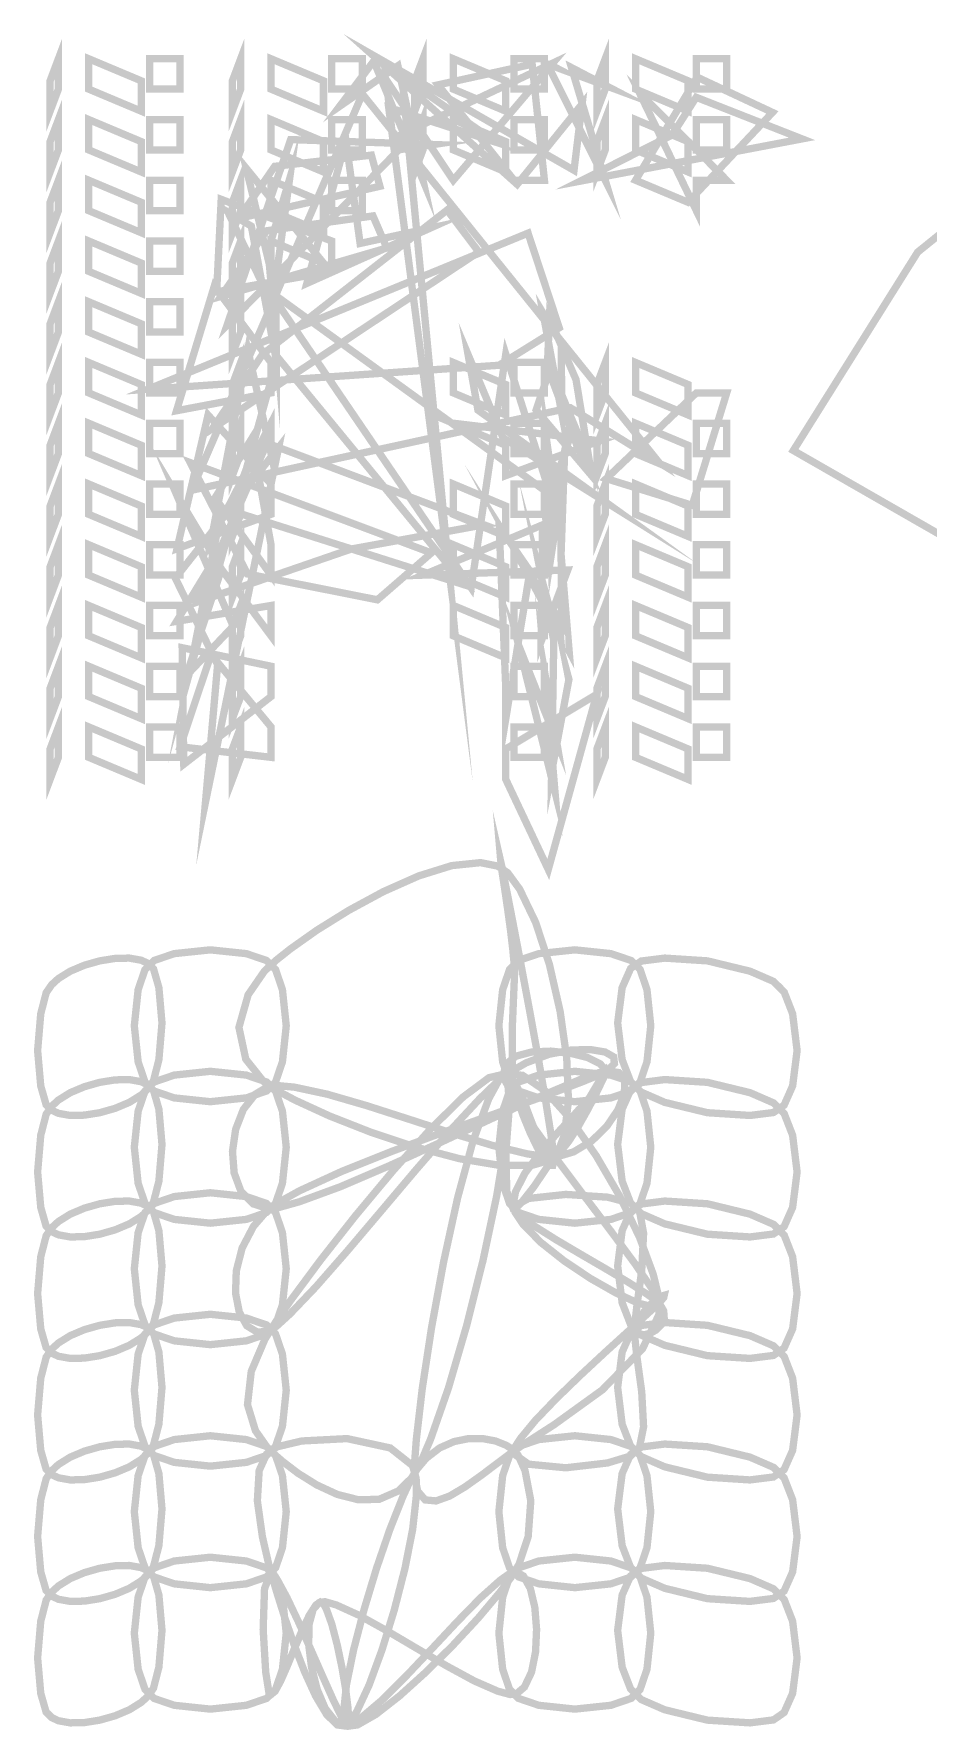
# Model space of a CAD drawing. Extents: x 0.5 to 10.7, y 0.3 to 10.6.
# Drawn here: x 0.595 to 2.285, y 5.655 to 8.861 of the extents above; entities that cross this region are included whole.
import ezdxf

# ---------------------------------------------------------------- set-up
doc = ezdxf.new("R2010")
doc.units = 0
doc.layers.get('0').update_dxf_attribs({"linetype": 'CONTINUOUS'})

msp = doc.modelspace()

# ---------------------------------------------------------------- linework, layer by layer
at = {"color": 0, "const_width": 0.013889}
for points in [[(0.625976, 8.77225), (0.641656, 8.81392), (0.641656, 8.75651), (0.625976, 8.71485), (0.625976, 8.77225)], [(0.970432, 8.77225), (0.986111, 8.81392), (0.986111, 8.75651), (0.970432, 8.71485), (0.970432, 8.77225)], [(1.63124, 8.72819), (1.616, 8.60308), (1.23416, 8.82194), (1.50863, 8.57656), (1.63124, 8.72819)], [(1.31489, 8.77225), (1.33057, 8.81392), (1.33057, 8.75651), (1.31489, 8.71485), (1.31489, 8.77225)], [(1.65929, 8.77225), (1.67503, 8.81392), (1.67503, 8.75651), (1.65929, 8.71485), (1.65929, 8.77225)], [(0.699001, 8.81392), (0.798178, 8.77225), (0.798178, 8.71485), (0.699001, 8.75651), (0.699001, 8.81392)], [(0.813911, 8.81392), (0.871257, 8.81392), (0.871257, 8.75651), (0.813911, 8.75651), (0.813911, 8.81392)], [(1.04346, 8.81392), (1.14263, 8.77225), (1.14263, 8.71485), (1.04346, 8.75651), (1.04346, 8.81392)], [(1.23763, 8.80946), (1.33057, 8.58431), (1.2832, 8.80057), (1.17307, 8.72401), (1.23763, 8.80946)], [(1.15831, 8.81392), (1.21571, 8.81392), (1.21571, 8.75651), (1.15831, 8.75651), (1.15831, 8.81392)], [(1.38791, 8.58431), (1.57596, 8.80572), (1.27349, 8.66276), (1.26123, 8.77403), (1.38791, 8.58431)], [(1.38791, 8.81392), (1.48708, 8.77225), (1.48708, 8.71485), (1.38791, 8.75651), (1.38791, 8.81392)], [(1.50276, 8.81392), (1.56011, 8.81392), (1.56011, 8.75651), (1.50276, 8.75651), (1.50276, 8.81392)], [(1.73236, 8.81392), (1.83154, 8.77225), (1.83154, 8.71485), (1.73236, 8.75651), (1.73236, 8.81392)], [(1.84722, 8.81392), (1.90457, 8.81392), (1.90457, 8.75651), (1.84722, 8.75651), (1.84722, 8.81392)], [(1.29085, 8.78043), (1.46918, 8.65597), (1.26584, 8.72179), (1.37972, 7.84614), (1.29085, 8.78043)], [(1.50276, 8.58431), (1.56011, 8.58431), (1.53694, 8.8036), (1.35905, 8.7646), (1.50276, 8.58431)], [(1.56554, 8.80404), (1.67503, 8.58431), (1.61128, 8.79719), (1.6779, 8.76237), (1.56554, 8.80404)], [(1.73236, 8.58431), (1.83154, 8.54264), (1.9911, 8.71251), (1.84864, 8.77919), (1.73236, 8.58431)], [(0.893337, 7.99832), (1.21609, 8.74724), (1.77681, 8.05057), (1.60906, 8.15429), (0.893337, 7.99832)], [(1.84722, 8.58431), (1.90457, 8.58431), (1.73942, 8.75017), (1.84722, 8.52681), (1.84722, 8.58431)], [(0.625976, 8.65733), (0.641656, 8.699), (0.641656, 8.64165), (0.625976, 8.59999), (0.625976, 8.65733)], [(0.970432, 8.65733), (0.986111, 8.699), (0.986111, 8.64165), (0.970432, 8.59999), (0.970432, 8.65733)], [(1.31489, 8.65733), (1.33057, 8.699), (1.33057, 8.64165), (1.31489, 8.59999), (1.31489, 8.65733)], [(2.04693, 8.66249), (1.84694, 8.7411), (1.80154, 8.66997), (1.62793, 8.58262), (2.04693, 8.66249)], [(1.65929, 8.65733), (1.67503, 8.699), (1.67503, 8.64165), (1.65929, 8.59999), (1.65929, 8.65733)], [(0.699001, 8.699), (0.798178, 8.65733), (0.798178, 8.59999), (0.699001, 8.64165), (0.699001, 8.699)], [(0.813911, 8.699), (0.871257, 8.699), (0.871257, 8.64165), (0.813911, 8.64165), (0.813911, 8.699)], [(1.04346, 8.699), (1.14263, 8.65733), (1.14263, 8.59999), (1.04346, 8.64165), (1.04346, 8.699)], [(1.185, 8.65901), (1.21181, 8.46485), (1.34418, 8.49376), (1.11111, 8.38932), (1.185, 8.65901)], [(1.15831, 8.699), (1.21571, 8.699), (1.21571, 8.64165), (1.15831, 8.64165), (1.15831, 8.699)], [(1.38791, 8.699), (1.48708, 8.65733), (1.48708, 8.59999), (1.38791, 8.64165), (1.38791, 8.699)], [(1.50276, 8.699), (1.56011, 8.699), (1.56011, 8.64165), (1.50276, 8.64165), (1.50276, 8.699)], [(1.73236, 8.699), (1.83154, 8.65733), (1.83154, 8.59999), (1.73236, 8.64165), (1.73236, 8.699)], [(1.84722, 8.699), (1.90457, 8.699), (1.90457, 8.64165), (1.84722, 8.64165), (1.84722, 8.699)], [(1.28499, 8.64182), (1.35053, 8.65181), (1.08057, 8.66114), (0.960394, 8.31044), (1.28499, 8.64182)], [(1.03803, 8.45156), (1.07845, 8.58626), (1.05306, 8.40072), (1.05317, 8.27696), (1.03803, 8.45156)], [(1.0504, 8.61057), (1.23307, 8.63178), (1.24919, 8.57292), (0.982476, 8.51221), (1.0504, 8.61057)], [(1.04346, 8.46946), (1.14263, 8.42779), (0.99669, 8.60667), (1.04346, 8.41211), (1.04346, 8.46946)], [(0.625976, 8.54264), (0.641656, 8.58431), (0.641656, 8.52681), (0.625976, 8.48514), (0.625976, 8.54264)], [(0.699001, 8.58431), (0.798178, 8.54264), (0.798178, 8.48514), (0.699001, 8.52681), (0.699001, 8.58431)], [(0.970432, 8.54264), (0.986111, 8.58431), (0.986111, 8.52681), (0.970432, 8.48514), (0.970432, 8.54264)], [(1.04346, 8.58431), (1.14263, 8.54264), (1.14263, 8.48514), (1.04346, 8.52681), (1.04346, 8.58431)], [(0.813911, 8.58431), (0.871257, 8.58431), (0.871257, 8.52681), (0.813911, 8.52681), (0.813911, 8.58431)], [(1.15831, 8.58431), (1.21571, 8.58431), (1.21571, 8.52681), (1.15831, 8.52681), (1.15831, 8.58431)], [(1.02734, 8.25515), (1.37625, 8.52794), (1.43608, 8.44874), (0.933214, 8.1154), (1.02734, 8.25515)], [(1.15831, 8.46946), (0.949328, 8.54818), (0.940701, 8.37332), (1.15831, 8.41211), (1.15831, 8.46946)], [(1.04346, 8.3546), (0.962076, 8.52403), (1.00624, 8.4975), (1.04346, 8.29719), (1.04346, 8.3546)], [(2.2654, 8.44835), (2.37403, 8.53624), (2.35585, 7.88683), (2.03054, 8.07346), (2.2654, 8.44835)], [(0.625976, 8.42779), (0.641656, 8.46946), (0.641656, 8.41211), (0.625976, 8.37044), (0.625976, 8.42779)], [(1.03499, 8.48876), (1.23611, 8.51682), (1.26237, 8.45628), (0.948731, 8.36475), (1.03499, 8.48876)], [(0.970432, 8.42779), (0.986111, 8.46946), (0.986111, 8.41211), (0.970432, 8.37044), (0.970432, 8.42779)], [(0.699001, 8.46946), (0.798178, 8.42779), (0.798178, 8.37044), (0.699001, 8.41211), (0.699001, 8.46946)], [(1.52919, 8.48432), (0.81071, 8.18918), (1.47428, 8.2346), (1.58806, 8.30539), (1.52919, 8.48432)], [(0.813911, 8.46946), (0.871257, 8.46946), (0.871257, 8.41211), (0.813911, 8.41211), (0.813911, 8.46946)], [(1.03961, 8.37543), (1.57124, 7.99013), (1.48708, 8.25553), (1.42165, 7.81392), (1.03961, 8.37543)], [(0.625976, 8.31293), (0.641656, 8.3546), (0.641656, 8.29719), (0.625976, 8.25553), (0.625976, 8.31293)], [(1.04346, 8.23986), (0.936253, 8.38417), (0.864854, 8.1486), (1.04346, 8.18235), (1.04346, 8.23986)], [(0.970432, 8.31293), (0.986111, 8.3546), (0.986111, 8.29719), (0.970432, 8.25553), (0.970432, 8.31293)], [(1.55751, 8.33317), (1.60818, 8.24821), (1.59224, 8.27556), (1.5925, 8.14556), (1.55751, 8.33317)], [(0.699001, 8.3546), (0.798178, 8.31293), (0.798178, 8.25553), (0.699001, 8.29719), (0.699001, 8.3546)], [(0.813911, 8.3546), (0.871257, 8.3546), (0.871257, 8.29719), (0.813911, 8.29719), (0.813911, 8.3546)], [(1.56614, 8.24306), (1.56961, 8.32363), (1.61985, 8.20725), (1.64512, 8.05251), (1.56614, 8.24306)], [(1.43446, 8.14985), (1.41585, 8.25472), (1.48167, 8.09776), (1.67279, 7.97808), (1.43446, 8.14985)], [(0.625976, 8.19819), (0.641656, 8.23986), (0.641656, 8.18235), (0.625976, 8.14068), (0.625976, 8.19819)], [(1.04346, 8.125), (0.930393, 7.90403), (0.999457, 8.26389), (1.04346, 8.06765), (1.04346, 8.125)], [(0.970432, 8.19819), (0.986111, 8.23986), (0.986111, 8.18235), (0.970432, 8.14068), (0.970432, 8.19819)], [(1.65929, 8.19819), (1.67503, 8.23986), (1.67503, 8.18235), (1.65929, 8.14068), (1.65929, 8.19819)], [(0.699001, 8.23986), (0.798178, 8.19819), (0.798178, 8.14068), (0.699001, 8.18235), (0.699001, 8.23986)], [(0.813911, 8.23986), (0.871257, 8.23986), (0.871257, 8.18235), (0.813911, 8.18235), (0.813911, 8.23986)], [(0.950683, 7.96511), (1.40929, 7.81944), (1.05572, 8.24983), (0.889432, 7.65349), (0.950683, 7.96511)], [(1.38791, 8.23986), (1.48708, 8.19819), (1.48708, 8.14068), (1.38791, 8.18235), (1.38791, 8.23986)], [(1.50276, 8.23986), (1.56011, 8.23986), (1.56011, 8.18235), (1.50276, 8.18235), (1.50276, 8.23986)], [(1.54443, 8.15013), (1.5689, 8.22222), (1.62765, 8.06694), (1.64219, 8.03444), (1.54443, 8.15013)], [(1.73236, 8.23986), (1.83154, 8.19819), (1.83154, 8.14068), (1.73236, 8.18235), (1.73236, 8.23986)], [(1.56456, 8.09011), (1.57264, 7.87392), (1.59694, 8.03153), (1.59224, 7.89665), (1.56456, 8.09011)], [(1.67692, 8.02029), (1.83946, 7.96983), (1.90457, 8.18235), (1.84722, 8.18235), (1.67692, 8.02029)], [(0.625976, 8.08333), (0.641656, 8.125), (0.641656, 8.06765), (0.625976, 8.02599), (0.625976, 8.08333)], [(1.04346, 8.01014), (0.924425, 8.14057), (0.865831, 7.88781), (1.04346, 7.95281), (1.04346, 8.01014)], [(0.970432, 8.08333), (0.986111, 8.125), (0.986111, 8.06765), (0.970432, 8.02599), (0.970432, 8.08333)], [(1.56108, 7.95486), (1.60656, 8.09358), (1.60525, 8.10861), (1.56749, 7.91043), (1.56108, 7.95486)], [(1.65929, 8.08333), (1.67503, 8.125), (1.67503, 8.06765), (1.65929, 8.02599), (1.65929, 8.08333)], [(0.699001, 8.125), (0.798178, 8.08333), (0.798178, 8.02599), (0.699001, 8.06765), (0.699001, 8.125)], [(0.813911, 8.125), (0.871257, 8.125), (0.871257, 8.06765), (0.813911, 8.06765), (0.813911, 8.125)], [(1.04346, 7.8954), (1.00711, 8.09614), (0.937663, 7.98389), (1.04346, 7.83789), (1.04346, 7.8954)], [(1.38791, 8.125), (1.48708, 8.08333), (1.48708, 8.02599), (1.66471, 8.09179), (1.38791, 8.125)], [(1.50276, 8.125), (1.56011, 8.125), (1.56011, 8.06765), (1.50276, 8.06765), (1.50276, 8.125)], [(1.73236, 8.125), (1.83154, 8.08333), (1.83154, 8.02599), (1.73236, 8.06765), (1.73236, 8.125)], [(1.84722, 8.125), (1.90457, 8.125), (1.90457, 8.06765), (1.84722, 8.06765), (1.84722, 8.125)], [(0.949869, 7.84928), (0.865018, 7.99001), (0.971951, 7.74138), (0.883356, 7.64763), (0.949869, 7.84928)], [(0.919596, 7.4089), (1.05778, 8.07915), (0.862631, 7.83225), (0.942492, 7.66835), (0.919596, 7.4089)], [(0.902778, 7.78651), (1.19499, 7.88721), (1.44586, 7.93306), (1.03597, 8.08735), (0.902778, 7.78651)], [(0.625976, 7.96847), (0.641656, 8.01014), (0.641656, 7.95281), (0.625976, 7.91114), (0.625976, 7.96847)], [(0.890679, 8.05067), (1.34652, 7.87989), (1.24447, 7.79124), (0.998915, 7.84011), (0.890679, 8.05067)], [(0.970432, 7.96847), (0.986111, 8.01014), (0.986111, 7.95281), (0.970432, 7.91114), (0.970432, 7.96847)], [(1.5925, 7.7461), (1.59169, 7.87543), (1.60682, 7.6939), (1.50444, 7.88444), (1.5925, 7.7461)], [(1.65929, 7.96847), (1.67503, 8.01014), (1.67503, 7.95281), (1.65929, 7.91114), (1.65929, 7.96847)], [(0.699001, 8.01014), (0.798178, 7.96847), (0.798178, 7.91114), (0.699001, 7.95281), (0.699001, 8.01014)], [(0.813911, 8.01014), (0.871257, 8.01014), (0.871257, 7.95281), (0.813911, 7.95281), (0.813911, 8.01014)], [(1.38791, 8.01014), (1.48708, 7.96847), (1.48708, 7.91114), (1.38791, 7.95281), (1.38791, 8.01014)], [(1.50276, 8.01014), (1.56011, 8.01014), (1.56011, 7.95281), (1.50276, 7.95281), (1.50276, 8.01014)], [(1.57781, 7.71376), (1.55539, 7.82889), (1.60639, 7.64085), (1.57374, 7.4661), (1.57781, 7.71376)], [(1.73236, 8.01014), (1.83154, 7.96847), (1.83154, 7.91114), (1.73236, 7.95281), (1.73236, 8.01014)], [(1.84722, 8.01014), (1.90457, 8.01014), (1.90457, 7.95281), (1.84722, 7.95281), (1.84722, 8.01014)], [(1.47461, 7.92974), (1.48708, 7.62403), (1.48708, 7.56668), (1.53276, 7.84543), (1.47461, 7.92974)], [(0.625976, 7.85374), (0.641656, 7.8954), (0.641656, 7.83789), (0.625976, 7.79622), (0.625976, 7.85374)], [(0.970432, 7.85374), (0.986111, 7.8954), (0.986111, 7.83789), (0.970432, 7.79622), (0.970432, 7.85374)], [(1.55387, 7.71235), (1.60417, 7.84765), (1.33057, 7.83789), (1.55664, 7.93294), (1.55387, 7.71235)], [(1.65929, 7.85374), (1.67503, 7.8954), (1.67503, 7.83789), (1.65929, 7.79622), (1.65929, 7.85374)], [(0.699001, 7.8954), (0.798178, 7.85374), (0.798178, 7.79622), (0.699001, 7.83789), (0.699001, 7.8954)], [(0.813911, 7.8954), (0.871257, 7.8954), (0.871257, 7.83789), (0.813911, 7.83789), (0.813911, 7.8954)], [(1.38791, 7.8954), (1.48708, 7.85374), (1.48708, 7.79622), (1.38791, 7.83789), (1.38791, 7.8954)], [(1.50276, 7.8954), (1.56011, 7.8954), (1.56011, 7.83789), (1.50276, 7.83789), (1.50276, 7.8954)], [(1.73236, 7.8954), (1.83154, 7.85374), (1.83154, 7.79622), (1.73236, 7.83789), (1.73236, 7.8954)], [(1.84722, 7.8954), (1.90457, 7.8954), (1.90457, 7.83789), (1.84722, 7.83789), (1.84722, 7.8954)], [(1.04346, 7.78054), (0.865018, 7.75054), (0.936253, 7.86735), (1.04346, 7.72319), (1.04346, 7.78054)], [(0.625976, 7.73887), (0.641656, 7.78054), (0.641656, 7.72319), (0.625976, 7.68153), (0.625976, 7.73887)], [(0.699001, 7.78054), (0.798178, 7.73887), (0.798178, 7.68153), (0.699001, 7.72319), (0.699001, 7.78054)], [(0.970432, 7.73887), (0.986111, 7.78054), (0.986111, 7.72319), (0.970432, 7.68153), (0.970432, 7.73887)], [(1.38791, 7.78054), (1.48708, 7.73887), (1.48708, 7.68153), (1.38791, 7.72319), (1.38791, 7.78054)], [(1.51124, 7.70568), (1.58003, 7.4286), (1.56168, 7.64763), (1.5829, 7.52447), (1.51124, 7.70568)], [(1.65929, 7.73887), (1.67503, 7.78054), (1.67503, 7.72319), (1.65929, 7.68153), (1.65929, 7.73887)], [(1.73236, 7.78054), (1.83154, 7.73887), (1.83154, 7.68153), (1.73236, 7.72319), (1.73236, 7.78054)], [(0.813911, 7.78054), (0.871257, 7.78054), (0.871257, 7.72319), (0.813911, 7.72319), (0.813911, 7.78054)], [(1.50276, 7.78054), (1.56011, 7.78054), (1.56011, 7.72319), (1.50276, 7.72319), (1.50276, 7.78054)], [(1.84722, 7.78054), (1.90457, 7.78054), (1.90457, 7.72319), (1.84722, 7.72319), (1.84722, 7.78054)], [(0.625976, 7.62403), (0.641656, 7.66569), (0.641656, 7.60835), (0.625976, 7.56668), (0.625976, 7.62403)], [(1.04346, 7.551), (0.930012, 7.68804), (0.871799, 7.51346), (1.04346, 7.49349), (1.04346, 7.551)], [(1.04346, 7.66569), (0.875543, 7.70068), (0.878635, 7.48042), (1.04346, 7.60835), (1.04346, 7.66569)], [(0.970432, 7.62403), (0.986111, 7.66569), (0.986111, 7.60835), (0.970432, 7.56668), (0.970432, 7.62403)], [(1.65929, 7.62403), (1.67503, 7.66569), (1.67503, 7.60835), (1.65929, 7.56668), (1.65929, 7.62403)], [(0.699001, 7.66569), (0.798178, 7.62403), (0.798178, 7.56668), (0.699001, 7.60835), (0.699001, 7.66569)], [(0.813911, 7.66569), (0.871257, 7.66569), (0.871257, 7.60835), (0.813911, 7.60835), (0.813911, 7.66569)], [(1.50276, 7.66569), (1.56011, 7.66569), (1.56011, 7.60835), (1.50276, 7.60835), (1.50276, 7.66569)], [(1.73236, 7.66569), (1.83154, 7.62403), (1.83154, 7.56668), (1.73236, 7.60835), (1.73236, 7.66569)], [(1.84722, 7.66569), (1.90457, 7.66569), (1.90457, 7.60835), (1.84722, 7.60835), (1.84722, 7.66569)], [(1.6589, 7.61253), (1.48708, 7.50933), (1.48708, 7.45182), (1.56739, 7.28153), (1.6589, 7.61253)], [(0.625976, 7.50933), (0.641656, 7.551), (0.641656, 7.49349), (0.625976, 7.45182), (0.625976, 7.50933)], [(0.970432, 7.50933), (0.986111, 7.551), (0.986111, 7.49349), (0.970432, 7.45182), (0.970432, 7.50933)], [(1.65929, 7.50933), (1.67503, 7.551), (1.67503, 7.49349), (1.65929, 7.45182), (1.65929, 7.50933)], [(0.699001, 7.551), (0.798178, 7.50933), (0.798178, 7.45182), (0.699001, 7.49349), (0.699001, 7.551)], [(0.813911, 7.551), (0.871257, 7.551), (0.871257, 7.49349), (0.813911, 7.49349), (0.813911, 7.551)], [(1.50276, 7.551), (1.56011, 7.551), (1.56011, 7.49349), (1.50276, 7.49349), (1.50276, 7.551)], [(1.73236, 7.551), (1.83154, 7.50933), (1.83154, 7.45182), (1.73236, 7.49349), (1.73236, 7.551)], [(1.84722, 7.551), (1.90457, 7.551), (1.90457, 7.49349), (1.84722, 7.49349), (1.84722, 7.551)], [(1.50276, 7.10097), (1.50364, 7.08388), (1.4994, 6.98313), (1.49963, 6.88639), (1.50276, 6.87125), (1.50407, 6.86475), (1.50971, 6.84549), (1.52024, 6.81554), (1.53282, 6.78483), (1.54617, 6.75683), (1.55871, 6.73481), (1.56901, 6.72222), (1.57574, 6.72244), (1.57758, 6.73481), (1.57736, 6.73888), (1.57682, 6.74908), (1.57264, 6.7794), (1.56244, 6.84418), (1.54844, 6.92492), (1.53233, 7.01351), (1.51579, 7.10172), (1.50054, 7.18138), (1.48828, 7.24425), (1.48264, 7.27263), (1.48068, 7.28207), (1.48004, 7.28515), (1.47792, 7.29443), (1.4784, 7.28885), (1.48128, 7.26932), (1.48574, 7.23981), (1.49094, 7.20426), (1.49604, 7.16667), (1.50028, 7.13092), (1.50239, 7.10846), (1.50276, 7.10097)], [(1.48068, 7.28207), (1.49067, 7.27533), (1.51335, 7.24425), (1.54357, 7.18138), (1.56961, 7.10172), (1.58974, 7.01351), (1.60226, 6.92492), (1.60553, 6.84418), (1.59776, 6.7794), (1.58512, 6.74621), (1.57736, 6.73888), (1.56993, 6.73193), (1.53711, 6.72244), (1.47569, 6.72222), (1.39985, 6.73481), (1.31641, 6.75683), (1.23226, 6.78483), (1.15413, 6.81554), (1.08892, 6.84549), (1.0542, 6.86399), (1.04346, 6.87125), (1.02924, 6.88092), (0.995714, 6.92301), (0.982801, 6.98313), (1.00022, 7.04471), (1.03071, 7.08897), (1.04346, 7.10097), (1.05198, 7.109), (1.07948, 7.13092), (1.12999, 7.16667), (1.19038, 7.20426), (1.25608, 7.23981), (1.32248, 7.26932), (1.38509, 7.28885), (1.43935, 7.29443), (1.47217, 7.28787), (1.48068, 7.28207)], [(0.813911, 7.10097), (0.821451, 7.09343), (0.831543, 7.05821), (0.837403, 6.99132), (0.831543, 6.92188), (0.821235, 6.88189), (0.813911, 6.87125), (0.81071, 6.86675), (0.798068, 6.85525), (0.775662, 6.84131), (0.748861, 6.83003), (0.719835, 6.82178), (0.690864, 6.81717), (0.664063, 6.81657), (0.64171, 6.82058), (0.629069, 6.8265), (0.625976, 6.82958), (0.618381, 6.83713), (0.60829, 6.8724), (0.602376, 6.93924), (0.60829, 7.00874), (0.618599, 7.04872), (0.625976, 7.05931), (0.629124, 7.06386), (0.64171, 7.07536), (0.664063, 7.08925), (0.690864, 7.10058), (0.719835, 7.10878), (0.748861, 7.11344), (0.775662, 7.11399), (0.798068, 7.11003), (0.810764, 7.10411), (0.813911, 7.10097)], [(1.04346, 7.10097), (1.05198, 7.0925), (1.065, 7.05431), (1.07221, 6.98611), (1.065, 6.91797), (1.05198, 6.87978), (1.04346, 6.87125), (1.03494, 6.86279), (0.996853, 6.84978), (0.928711, 6.84261), (0.860514, 6.84978), (0.822428, 6.86279), (0.813911, 6.87125), (0.805339, 6.87978), (0.792318, 6.91797), (0.785101, 6.98611), (0.792318, 7.05431), (0.805339, 7.09244), (0.813911, 7.10097), (0.822428, 7.10949), (0.860514, 7.12244), (0.928711, 7.12961), (0.996853, 7.12244), (1.03494, 7.10949), (1.04346, 7.10097)], [(1.73236, 7.10097), (1.74089, 7.09244), (1.7539, 7.05431), (1.76107, 6.98611), (1.7539, 6.91797), (1.74089, 6.87983), (1.73236, 6.87125), (1.72385, 6.86279), (1.68576, 6.84978), (1.61763, 6.84261), (1.54943, 6.84978), (1.51129, 6.86279), (1.50276, 6.87125), (1.49419, 6.87983), (1.48118, 6.91797), (1.47401, 6.98611), (1.48118, 7.05431), (1.49419, 7.09244), (1.50276, 7.10097), (1.51129, 7.10949), (1.54943, 7.12244), (1.61763, 7.12961), (1.68576, 7.12244), (1.72385, 7.10949), (1.73236, 7.10097)], [(2.00375, 7.05931), (2.01318, 7.04981), (2.02914, 7.00874), (2.0376, 6.93924), (2.02914, 6.8724), (2.01303, 6.83604), (2.00375, 6.82958), (1.99289, 6.8221), (1.94857, 6.81657), (1.86806, 6.82178), (1.78749, 6.84131), (1.743, 6.86068), (1.73236, 6.87125), (1.72287, 6.88081), (1.70697, 6.92188), (1.69851, 6.99132), (1.70697, 7.05821), (1.7231, 7.09457), (1.73236, 7.10097), (1.74322, 7.10846), (1.78749, 7.11399), (1.86806, 7.10878), (1.94857, 7.08925), (1.99306, 7.06993), (2.00375, 7.05931)], [(1.67513, 6.89958), (1.67996, 6.90235), (1.69233, 6.9145), (1.69108, 6.92719), (1.67475, 6.93647), (1.64671, 6.94119), (1.61029, 6.94021), (1.56885, 6.93224), (1.52572, 6.91613), (1.49387, 6.89806), (1.48432, 6.89068), (1.472, 6.88118), (1.43815, 6.84853), (1.3814, 6.78749), (1.31798, 6.71451), (1.25201, 6.63644), (1.1875, 6.56033), (1.12853, 6.49294), (1.07916, 6.44125), (1.05333, 6.41769), (1.04346, 6.41211), (1.03803, 6.40907), (1.01801, 6.40674), (0.997613, 6.41906), (0.983399, 6.4451), (0.9764, 6.48085), (0.97781, 6.5224), (0.988715, 6.56569), (1.0102, 6.60678), (1.03402, 6.63439), (1.04346, 6.64165), (1.05593, 6.65132), (1.09782, 6.67443), (1.17622, 6.71044), (1.27018, 6.7481), (1.3712, 6.7856), (1.47071, 6.82124), (1.56022, 6.85325), (1.63118, 6.87999), (1.66465, 6.89372), (1.67513, 6.89958)], [(1.50276, 6.64165), (1.50461, 6.63357), (1.51942, 6.61128), (1.55296, 6.57688), (1.59744, 6.54167), (1.64686, 6.50863), (1.69536, 6.48101), (1.73703, 6.46192), (1.7659, 6.45437), (1.77621, 6.45996), (1.7761, 6.46153), (1.77556, 6.46858), (1.76335, 6.48893), (1.73156, 6.53586), (1.6869, 6.59636), (1.63542, 6.66433), (1.58322, 6.73378), (1.53663, 6.79867), (1.50157, 6.85303), (1.4866, 6.88081), (1.48432, 6.89068), (1.48307, 6.896), (1.48753, 6.91379), (1.50657, 6.92876), (1.53646, 6.93658), (1.57226, 6.93815), (1.60894, 6.93431), (1.64165, 6.926), (1.66536, 6.91417), (1.67486, 6.90338), (1.67513, 6.89958), (1.67546, 6.89475), (1.66786, 6.87961), (1.64708, 6.85211), (1.61746, 6.81907), (1.58376, 6.7825), (1.55067, 6.74447), (1.523, 6.70697), (1.50543, 6.67204), (1.50114, 6.64876), (1.50276, 6.64165)], [(1.04346, 6.87125), (1.05198, 6.86279), (1.065, 6.82471), (1.07221, 6.75657), (1.065, 6.68837), (1.05198, 6.65022), (1.04346, 6.64165), (1.03494, 6.63314), (0.996853, 6.62011), (0.928711, 6.61296), (0.860514, 6.62011), (0.822428, 6.63314), (0.813911, 6.64165), (0.805339, 6.65022), (0.792318, 6.68837), (0.785101, 6.75657), (0.792318, 6.82471), (0.805393, 6.86279), (0.813911, 6.87125), (0.822428, 6.87978), (0.860514, 6.89285), (0.928711, 6.90001), (0.996853, 6.89285), (1.03494, 6.87983), (1.04346, 6.87125)], [(1.57736, 6.73888), (1.58692, 6.73931), (1.6154, 6.74783), (1.64953, 6.76828), (1.678, 6.79611), (1.69906, 6.82715), (1.71104, 6.85715), (1.71218, 6.882), (1.70079, 6.89757), (1.68121, 6.90072), (1.67513, 6.89958), (1.66271, 6.89735), (1.62674, 6.88411), (1.55365, 6.85319), (1.46386, 6.81218), (1.3654, 6.76639), (1.26611, 6.72114), (1.17405, 6.68169), (1.09717, 6.65349), (1.05697, 6.64225), (1.04346, 6.64165), (1.03505, 6.64133), (1.00955, 6.64953), (0.986546, 6.67329), (0.973742, 6.70801), (0.970649, 6.74864), (0.976617, 6.79031), (0.991157, 6.82796), (1.01362, 6.85661), (1.03559, 6.86985), (1.04346, 6.87125), (1.05404, 6.87321), (1.08762, 6.87007), (1.14963, 6.85678), (1.22374, 6.83529), (1.30431, 6.8094), (1.38558, 6.78299), (1.46203, 6.75988), (1.52783, 6.74393), (1.56506, 6.73833), (1.57736, 6.73888)], [(1.48432, 6.89068), (1.4904, 6.8846), (1.493, 6.85032), (1.48725, 6.77106), (1.46994, 6.66465), (1.44412, 6.54303), (1.41271, 6.41797), (1.37869, 6.30132), (1.34511, 6.20497), (1.32416, 6.15565), (1.31489, 6.14068), (1.30892, 6.13113), (1.28396, 6.10678), (1.24783, 6.09104), (1.2086, 6.09011), (1.16857, 6.10032), (1.12983, 6.11822), (1.09462, 6.14019), (1.0651, 6.16276), (1.04861, 6.17725), (1.04346, 6.18235), (1.03499, 6.19086), (1.01405, 6.22076), (0.998969, 6.26997), (1.00608, 6.33279), (1.03196, 6.39367), (1.04346, 6.41211), (1.05241, 6.42654), (1.08165, 6.46847), (1.13699, 6.54308), (1.20334, 6.62739), (1.27452, 6.71268), (1.34435, 6.79031), (1.40668, 6.85161), (1.4554, 6.88797), (1.48107, 6.89399), (1.48432, 6.89068)], [(1.7761, 6.46153), (1.77664, 6.44032), (1.7455, 6.37565), (1.66943, 6.29775), (1.57835, 6.23199), (1.52126, 6.19526), (1.50276, 6.18235), (1.49511, 6.17708), (1.47271, 6.16038), (1.44135, 6.13672), (1.41026, 6.11458), (1.38108, 6.09722), (1.35536, 6.08794), (1.33469, 6.0899), (1.32064, 6.10639), (1.3151, 6.13211), (1.31489, 6.14068), (1.31445, 6.15663), (1.31809, 6.20464), (1.32921, 6.30018), (1.34684, 6.41581), (1.36963, 6.53993), (1.39611, 6.66103), (1.42497, 6.76758), (1.45481, 6.84799), (1.47433, 6.88379), (1.48432, 6.89068), (1.49029, 6.89486), (1.51878, 6.89247), (1.5619, 6.86285), (1.60965, 6.80957), (1.65787, 6.74046), (1.70269, 6.66336), (1.74001, 6.58594), (1.76579, 6.51611), (1.77572, 6.47526), (1.7761, 6.46153)], [(1.73236, 6.87125), (1.74089, 6.86279), (1.7539, 6.82471), (1.76107, 6.75657), (1.7539, 6.68837), (1.74089, 6.65022), (1.73236, 6.64165), (1.72385, 6.63314), (1.68576, 6.62011), (1.61763, 6.61296), (1.54943, 6.62011), (1.51129, 6.63314), (1.50276, 6.64165), (1.49419, 6.65022), (1.48118, 6.68837), (1.47401, 6.75657), (1.48118, 6.82471), (1.49425, 6.86279), (1.50276, 6.87125), (1.51129, 6.87978), (1.54943, 6.89285), (1.61763, 6.90001), (1.68576, 6.89285), (1.72385, 6.87983), (1.73236, 6.87125)], [(1.50276, 6.87125), (1.49963, 6.86724), (1.49343, 6.82796), (1.48731, 6.74864), (1.48887, 6.67329), (1.50065, 6.64133), (1.50276, 6.64165), (1.50689, 6.64236), (1.5179, 6.65349), (1.54004, 6.68169), (1.56668, 6.72114), (1.59506, 6.76639), (1.62272, 6.81218), (1.64697, 6.85319), (1.66531, 6.88411), (1.67236, 6.896), (1.67513, 6.89958), (1.67513, 6.89958), (1.67567, 6.89757), (1.66917, 6.882), (1.65728, 6.85715), (1.64171, 6.82715), (1.62418, 6.79611), (1.6065, 6.76828), (1.59033, 6.74783), (1.58083, 6.73947), (1.57736, 6.73888), (1.57487, 6.7385), (1.5664, 6.74393), (1.55533, 6.75988), (1.54438, 6.78299), (1.53396, 6.8094), (1.52425, 6.83529), (1.51563, 6.85678), (1.50836, 6.87007), (1.5031, 6.87175), (1.50276, 6.87125)], [(0.813911, 6.87125), (0.821451, 6.86376), (0.831543, 6.82861), (0.837403, 6.76178), (0.831543, 6.69228), (0.821235, 6.65229), (0.813911, 6.64165), (0.81071, 6.6371), (0.798068, 6.6256), (0.775662, 6.61165), (0.748861, 6.60037), (0.719835, 6.59212), (0.690864, 6.58751), (0.664063, 6.58692), (0.64171, 6.59093), (0.629015, 6.5969), (0.625976, 6.59999), (0.618381, 6.60758), (0.60829, 6.64279), (0.602376, 6.70969), (0.60829, 6.77914), (0.618599, 6.81907), (0.625976, 6.82958), (0.629124, 6.83415), (0.64171, 6.84571), (0.664063, 6.85965), (0.690864, 6.87093), (0.719835, 6.87918), (0.748861, 6.88379), (0.775662, 6.88439), (0.798068, 6.88037), (0.810764, 6.8744), (0.813911, 6.87125)], [(2.00375, 6.82958), (2.01318, 6.82015), (2.02914, 6.77914), (2.0376, 6.70969), (2.02914, 6.64279), (2.01303, 6.60644), (2.00375, 6.59999), (1.99289, 6.5925), (1.94857, 6.58692), (1.86806, 6.59212), (1.78749, 6.61165), (1.743, 6.63103), (1.73236, 6.64165), (1.72287, 6.65121), (1.70697, 6.69228), (1.69851, 6.76178), (1.70697, 6.82861), (1.7231, 6.86486), (1.73236, 6.87125), (1.74317, 6.87879), (1.78749, 6.88439), (1.86806, 6.87918), (1.94857, 6.85965), (1.99306, 6.84028), (2.00375, 6.82958)], [(1.04346, 6.64165), (1.05198, 6.63319), (1.065, 6.59506), (1.07221, 6.52686), (1.065, 6.45871), (1.05198, 6.42063), (1.04346, 6.41211), (1.03494, 6.4036), (0.996853, 6.39057), (0.928711, 6.38336), (0.860514, 6.39057), (0.822374, 6.4036), (0.813911, 6.41211), (0.805339, 6.42063), (0.792318, 6.45871), (0.785101, 6.52686), (0.792318, 6.59506), (0.805393, 6.63319), (0.813911, 6.64165), (0.822374, 6.65018), (0.860514, 6.66325), (0.928711, 6.67046), (0.996853, 6.66325), (1.03494, 6.65022), (1.04346, 6.64165)], [(1.73236, 6.64165), (1.74024, 6.63379), (1.7475, 6.59386), (1.74397, 6.52376), (1.73469, 6.45524), (1.73053, 6.4196), (1.73236, 6.41211), (1.73292, 6.40994), (1.7379, 6.40408), (1.74767, 6.40186), (1.75956, 6.40451), (1.77138, 6.41129), (1.78103, 6.42122), (1.78646, 6.43349), (1.78549, 6.44726), (1.77903, 6.45861), (1.7761, 6.46153), (1.77111, 6.46653), (1.75364, 6.47906), (1.71821, 6.50163), (1.67464, 6.52746), (1.62776, 6.55474), (1.58231, 6.5816), (1.54313, 6.60628), (1.51497, 6.6269), (1.50375, 6.63747), (1.50276, 6.64165), (1.50211, 6.64437), (1.53022, 6.65972), (1.60053, 6.66732), (1.67936, 6.66211), (1.72319, 6.65088), (1.73236, 6.64165)], [(0.813911, 6.64165), (0.821451, 6.63411), (0.831543, 6.59896), (0.837403, 6.53207), (0.831543, 6.46262), (0.821235, 6.42269), (0.813911, 6.41211), (0.81071, 6.40756), (0.798068, 6.39606), (0.775662, 6.38211), (0.748861, 6.37076), (0.719835, 6.36253), (0.690864, 6.35792), (0.664063, 6.35736), (0.64171, 6.36139), (0.629015, 6.36735), (0.625976, 6.37044), (0.618381, 6.37799), (0.60829, 6.41314), (0.602376, 6.47999), (0.60829, 6.54949), (0.618599, 6.58942), (0.625976, 6.59999), (0.629124, 6.60454), (0.64171, 6.6161), (0.664063, 6.63004), (0.690864, 6.64139), (0.719835, 6.64963), (0.748861, 6.65424), (0.775662, 6.65479), (0.798068, 6.65076), (0.810764, 6.64481), (0.813911, 6.64165)], [(2.00375, 6.59999), (2.01318, 6.5905), (2.02914, 6.54949), (2.0376, 6.47999), (2.02914, 6.41314), (2.01303, 6.3769), (2.00375, 6.37044), (1.99289, 6.36296), (1.94857, 6.35736), (1.86806, 6.36253), (1.78749, 6.38211), (1.74294, 6.40147), (1.73236, 6.41211), (1.72287, 6.4216), (1.70697, 6.46262), (1.69851, 6.53207), (1.70697, 6.59896), (1.7231, 6.63525), (1.73236, 6.64165), (1.74317, 6.64919), (1.78749, 6.65479), (1.86806, 6.64963), (1.94857, 6.63004), (1.99311, 6.61068), (2.00375, 6.59999)], [(1.73236, 6.41211), (1.73053, 6.4005), (1.73469, 6.36199), (1.74397, 6.29417), (1.7475, 6.22792), (1.7399, 6.18994), (1.73236, 6.18235), (1.72287, 6.1729), (1.67936, 6.15972), (1.60053, 6.15061), (1.53022, 6.15739), (1.50196, 6.17731), (1.50276, 6.18235), (1.50369, 6.18864), (1.51497, 6.20617), (1.54313, 6.24029), (1.58231, 6.28108), (1.62776, 6.32508), (1.67464, 6.36871), (1.71821, 6.40836), (1.75364, 6.44049), (1.77061, 6.45611), (1.7761, 6.46153), (1.7786, 6.46408), (1.78549, 6.47233), (1.78646, 6.47657), (1.78103, 6.47499), (1.77138, 6.46864), (1.75956, 6.45833), (1.74767, 6.44488), (1.7379, 6.42919), (1.73301, 6.4165), (1.73236, 6.41211)], [(1.04346, 6.41211), (1.05198, 6.4036), (1.065, 6.36546), (1.07221, 6.29725), (1.065, 6.22906), (1.05198, 6.19092), (1.04346, 6.18235), (1.03494, 6.17389), (0.996853, 6.16086), (0.928711, 6.15369), (0.860514, 6.16086), (0.822428, 6.17389), (0.813911, 6.18235), (0.805339, 6.19092), (0.792318, 6.22906), (0.785101, 6.29725), (0.792318, 6.36546), (0.805339, 6.4036), (0.813911, 6.41211), (0.822428, 6.42063), (0.860514, 6.4336), (0.928711, 6.44075), (0.996853, 6.4336), (1.03494, 6.42063), (1.04346, 6.41211)], [(0.813911, 6.41211), (0.821451, 6.40457), (0.831543, 6.36936), (0.837403, 6.30246), (0.831543, 6.23296), (0.821235, 6.19299), (0.813911, 6.18235), (0.81071, 6.17785), (0.798068, 6.16635), (0.775662, 6.1524), (0.748861, 6.14111), (0.719835, 6.13286), (0.690864, 6.12825), (0.664063, 6.12765), (0.64171, 6.13167), (0.629069, 6.13758), (0.625976, 6.14068), (0.618381, 6.14828), (0.60829, 6.18349), (0.602376, 6.25038), (0.60829, 6.31988), (0.618599, 6.35986), (0.625976, 6.37044), (0.629124, 6.375), (0.64171, 6.3865), (0.664063, 6.40039), (0.690864, 6.41174), (0.719835, 6.41992), (0.748861, 6.42458), (0.775662, 6.42513), (0.798068, 6.42117), (0.810764, 6.41525), (0.813911, 6.41211)], [(2.00375, 6.37044), (2.01318, 6.36094), (2.02914, 6.31988), (2.0376, 6.25038), (2.02914, 6.18349), (2.01303, 6.14714), (2.00375, 6.14068), (1.99289, 6.13319), (1.94857, 6.12765), (1.86806, 6.13286), (1.78749, 6.1524), (1.743, 6.17176), (1.73236, 6.18235), (1.72287, 6.19189), (1.70697, 6.23296), (1.69851, 6.30246), (1.70697, 6.36936), (1.7231, 6.40565), (1.73236, 6.41211), (1.74322, 6.4196), (1.78749, 6.42513), (1.86806, 6.41992), (1.94857, 6.40039), (1.99306, 6.38108), (2.00375, 6.37044)], [(0.813911, 6.18235), (0.821451, 6.17486), (0.831543, 6.13971), (0.837403, 6.07286), (0.831543, 6.00336), (0.821235, 5.96343), (0.813911, 5.95281), (0.81071, 5.94824), (0.798068, 5.93674), (0.775662, 5.92279), (0.748861, 5.91146), (0.719835, 5.90321), (0.690864, 5.8986), (0.664063, 5.89806), (0.64171, 5.90207), (0.629015, 5.90804), (0.625976, 5.91114), (0.618381, 5.91868), (0.60829, 5.95389), (0.602376, 6.02078), (0.60829, 6.09022), (0.618599, 6.13015), (0.625976, 6.14068), (0.629124, 6.14524), (0.64171, 6.15679), (0.664063, 6.17074), (0.690864, 6.18207), (0.719835, 6.19032), (0.748861, 6.19493), (0.775662, 6.19547), (0.798068, 6.19146), (0.810764, 6.18549), (0.813911, 6.18235)], [(1.04346, 6.18235), (1.05198, 6.17389), (1.065, 6.13579), (1.07221, 6.06765), (1.065, 5.99946), (1.05198, 5.96132), (1.04346, 5.95281), (1.03494, 5.94428), (0.996853, 5.93126), (0.928711, 5.92404), (0.860514, 5.93126), (0.822374, 5.94428), (0.813911, 5.95281), (0.805339, 5.96132), (0.792318, 5.99946), (0.785101, 6.06765), (0.792318, 6.13579), (0.805393, 6.17389), (0.813911, 6.18235), (0.822374, 6.19086), (0.860514, 6.20394), (0.928711, 6.21115), (0.996853, 6.20394), (1.03494, 6.19092), (1.04346, 6.18235)], [(1.31489, 6.14068), (1.31771, 6.13032), (1.31798, 6.09679), (1.31114, 6.0344), (1.29655, 5.9605), (1.27648, 5.88217), (1.2532, 5.80643), (1.22895, 5.74024), (1.20595, 5.69069), (1.19282, 5.66911), (1.18652, 5.66471), (1.18343, 5.6626), (1.16835, 5.66461), (1.14844, 5.68446), (1.12766, 5.7194), (1.10699, 5.76471), (1.08729, 5.81554), (1.0695, 5.86703), (1.05458, 5.91439), (1.04612, 5.94319), (1.04346, 5.95281), (1.03879, 5.96962), (1.02707, 6.02067), (1.01763, 6.08822), (1.02105, 6.14546), (1.03532, 6.17676), (1.04346, 6.18235), (1.05474, 6.19021), (1.10156, 6.20128), (1.18718, 6.20574), (1.26872, 6.1881), (1.31098, 6.15468), (1.31489, 6.14068)], [(1.50276, 6.18235), (1.50993, 6.17518), (1.52344, 6.14546), (1.53435, 6.08822), (1.5294, 6.02067), (1.5121, 5.9681), (1.50276, 5.95281), (1.49658, 5.94276), (1.47526, 5.91439), (1.43544, 5.86703), (1.3877, 5.81554), (1.33653, 5.76471), (1.28635, 5.7194), (1.24164, 5.68446), (1.20687, 5.66461), (1.18907, 5.66217), (1.18652, 5.66471), (1.18256, 5.66868), (1.18083, 5.69069), (1.18593, 5.74024), (1.19944, 5.80643), (1.21913, 5.88217), (1.24278, 5.9605), (1.26812, 6.0344), (1.29291, 6.09679), (1.30848, 6.13026), (1.31489, 6.14068), (1.31944, 6.14822), (1.33675, 6.16862), (1.36203, 6.1881), (1.38917, 6.20014), (1.41678, 6.20574), (1.44342, 6.20578), (1.46756, 6.20128), (1.48785, 6.19314), (1.49957, 6.1856), (1.50276, 6.18235)], [(1.73236, 6.18235), (1.74089, 6.17389), (1.7539, 6.13579), (1.76107, 6.06765), (1.7539, 5.99946), (1.74089, 5.96132), (1.73236, 5.95281), (1.72385, 5.94428), (1.68576, 5.93126), (1.61763, 5.92404), (1.54943, 5.93126), (1.51129, 5.94428), (1.50276, 5.95281), (1.49419, 5.96137), (1.48118, 5.99946), (1.47401, 6.06765), (1.48118, 6.13579), (1.49425, 6.17389), (1.50276, 6.18235), (1.51129, 6.19092), (1.54943, 6.20394), (1.61763, 6.21115), (1.68576, 6.20394), (1.72385, 6.19092), (1.73236, 6.18235)], [(2.00375, 6.14068), (2.01318, 6.13124), (2.02914, 6.09022), (2.0376, 6.02078), (2.02914, 5.95389), (2.01303, 5.91758), (2.00375, 5.91114), (1.99289, 5.90365), (1.94857, 5.89806), (1.86806, 5.90321), (1.78749, 5.92279), (1.74294, 5.94217), (1.73236, 5.95281), (1.72287, 5.96235), (1.70697, 6.00336), (1.69851, 6.07286), (1.70697, 6.13971), (1.7231, 6.17594), (1.73236, 6.18235), (1.74317, 6.18989), (1.78749, 6.19547), (1.86806, 6.19032), (1.94857, 6.17074), (1.99311, 6.15136), (2.00375, 6.14068)], [(0.813911, 5.95281), (0.821451, 5.94526), (0.831543, 5.91004), (0.837403, 5.84315), (0.831543, 5.77371), (0.821235, 5.73378), (0.813911, 5.72319), (0.81071, 5.71864), (0.798068, 5.70714), (0.775662, 5.69319), (0.748861, 5.68186), (0.719835, 5.67361), (0.690864, 5.669), (0.664063, 5.66846), (0.64171, 5.67247), (0.629015, 5.67844), (0.625976, 5.68153), (0.618381, 5.68907), (0.60829, 5.72424), (0.602376, 5.79107), (0.60829, 5.86057), (0.618599, 5.90056), (0.625976, 5.91114), (0.629124, 5.91569), (0.64171, 5.92725), (0.664063, 5.94119), (0.690864, 5.95247), (0.719835, 5.96072), (0.748861, 5.96533), (0.775662, 5.96593), (0.798068, 5.96192), (0.810764, 5.95594), (0.813911, 5.95281)], [(1.04346, 5.95281), (1.05198, 5.94428), (1.065, 5.90614), (1.07221, 5.83794), (1.065, 5.76981), (1.05198, 5.73172), (1.04346, 5.72319), (1.03494, 5.71468), (0.996853, 5.70167), (0.928711, 5.69444), (0.860514, 5.70167), (0.822374, 5.71468), (0.813911, 5.72319), (0.805339, 5.73172), (0.792318, 5.76981), (0.785101, 5.83794), (0.792318, 5.90614), (0.805339, 5.94428), (0.813911, 5.95281), (0.822428, 5.96132), (0.860514, 5.97439), (0.928711, 5.98156), (0.996853, 5.97439), (1.03494, 5.96137), (1.04346, 5.95281)], [(1.73236, 5.95281), (1.74089, 5.94428), (1.7539, 5.90614), (1.76107, 5.83794), (1.7539, 5.76981), (1.74089, 5.73172), (1.73236, 5.72319), (1.72385, 5.71468), (1.68576, 5.70167), (1.61763, 5.69444), (1.54943, 5.70167), (1.51129, 5.71468), (1.50276, 5.72319), (1.49419, 5.73172), (1.48118, 5.76981), (1.47401, 5.83794), (1.48118, 5.90614), (1.49425, 5.94428), (1.50276, 5.95281), (1.51129, 5.96132), (1.54943, 5.97439), (1.61763, 5.98156), (1.68576, 5.97439), (1.72385, 5.96137), (1.73236, 5.95281)], [(2.00375, 5.91114), (2.01318, 5.90164), (2.02914, 5.86057), (2.0376, 5.79107), (2.02914, 5.72424), (2.01303, 5.68799), (2.00375, 5.68153), (1.99289, 5.67404), (1.94857, 5.66846), (1.86806, 5.67361), (1.78749, 5.69319), (1.74294, 5.71257), (1.73236, 5.72319), (1.72287, 5.73269), (1.70697, 5.77371), (1.69851, 5.84315), (1.70697, 5.91004), (1.7231, 5.94635), (1.73236, 5.95281), (1.74317, 5.96035), (1.78749, 5.96593), (1.86806, 5.96072), (1.94857, 5.94119), (1.99306, 5.92182), (2.00375, 5.91114)], [(1.18652, 5.66471), (1.18652, 5.66471), (1.18994, 5.6716), (1.18907, 5.69558), (1.18462, 5.73128), (1.17746, 5.77333), (1.16846, 5.81625), (1.15842, 5.85465), (1.14822, 5.88314), (1.14187, 5.89497), (1.13873, 5.89626), (1.13694, 5.89703), (1.12842, 5.89128), (1.11599, 5.87207), (1.10227, 5.84337), (1.08811, 5.8099), (1.07433, 5.77642), (1.06169, 5.74767), (1.05116, 5.72835), (1.04427, 5.72271), (1.04346, 5.72319), (1.0395, 5.72553), (1.03342, 5.76438), (1.02859, 5.84517), (1.0312, 5.92236), (1.04346, 5.95281), (1.04346, 5.95281), (1.04736, 5.95122), (1.05577, 5.93804), (1.07368, 5.905), (1.09505, 5.85986), (1.118, 5.80865), (1.14057, 5.75749), (1.16081, 5.71235), (1.17676, 5.67942), (1.18311, 5.66678), (1.18652, 5.66471)], [(1.50276, 5.95281), (1.50672, 5.95356), (1.5204, 5.94613), (1.53353, 5.92236), (1.54194, 5.88688), (1.54531, 5.84517), (1.54335, 5.80251), (1.53575, 5.76438), (1.52235, 5.73617), (1.50803, 5.72401), (1.50276, 5.72319), (1.49539, 5.72206), (1.47185, 5.72835), (1.42768, 5.74767), (1.37478, 5.77642), (1.31771, 5.8099), (1.26101, 5.84337), (1.20926, 5.87207), (1.16699, 5.89128), (1.14529, 5.89751), (1.13873, 5.89626), (1.13433, 5.89551), (1.1231, 5.88314), (1.1154, 5.85465), (1.11464, 5.81625), (1.12006, 5.77333), (1.13081, 5.73128), (1.146, 5.69558), (1.16488, 5.6716), (1.18148, 5.66396), (1.18652, 5.66471), (1.19407, 5.6659), (1.21533, 5.67942), (1.25412, 5.71235), (1.29932, 5.75749), (1.3476, 5.80865), (1.39551, 5.85986), (1.43961, 5.905), (1.47651, 5.93804), (1.49576, 5.95156), (1.50276, 5.95281)]]:
    msp.add_lwpolyline(points, close=True, dxfattribs=at)

doc.saveas('drawing.dxf')
